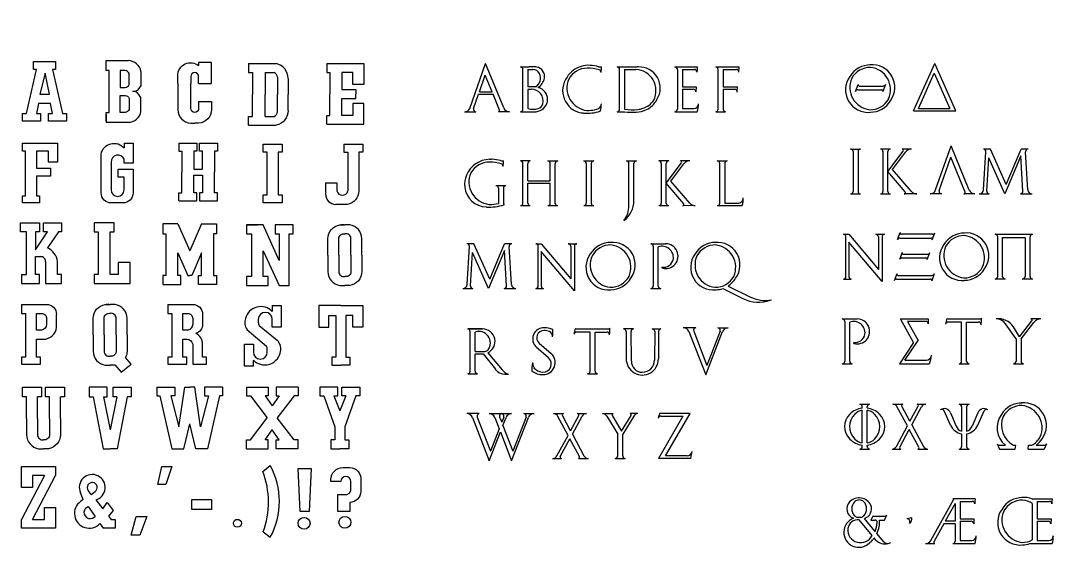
# Model space of a CAD drawing. Header units: millimetres. Extents: x 184 to 284, y 147 to 201.
# Drawn here: x 232.3 to 284.2, y 174.1 to 200.6 of the extents above; entities that cross this region are included whole.
import ezdxf

# ---------------------------------------------------------------- set-up
doc = ezdxf.new("R2010")
doc.units = ezdxf.units.MM
doc.layers.add('LETTERE', color=7, linetype='Continuous')

msp = doc.modelspace()

# ---------------------------------------------------------------- linework, layer by layer
at = {"layer": 'LETTERE'}
for p, q in [((236.615, 198.168), (236.615, 198.568)), ((236.615, 198.568), (237.715, 198.568)), ((254.901, 196.17), (255.694, 198.418)), ((256.601, 196.193), (255.694, 198.418)), ((277.207, 196.041), (278.27, 198.431)), ((279.332, 196.041), (278.27, 198.431)), ((238.365, 198.018), (238.365, 197.318)), ((255.382, 197.002), (255.678, 197.841)), ((256.02, 197.002), (255.678, 197.841)), ((257.444, 198.252), (257.89, 198.252)), ((257.569, 196.127), (257.569, 198.127)), ((257.819, 198.127), (258.063, 198.127)), ((257.819, 198.127), (257.819, 197.252)), ((260.747, 198.189), (260.747, 198.189)), ((261.369, 198.263), (261.412, 198.252)), ((261.412, 198.252), (261.516, 198.252)), ((261.415, 198.251), (261.415, 198.251)), ((262.304, 198.252), (263.304, 198.252)), ((262.429, 196.127), (262.429, 198.127)), ((262.679, 198.127), (263.251, 198.127)), ((262.679, 198.127), (262.679, 196.127)), ((265.209, 198.252), (266.334, 198.252)), ((265.334, 198.127), (265.334, 196.127)), ((265.584, 198.127), (265.584, 197.252)), ((265.584, 198.127), (266.194, 198.127)), ((266.327, 198.127), (266.319, 197.994)), ((266.334, 198.252), (266.327, 198.127)), ((267.26, 198.252), (268.448, 198.252)), ((267.385, 196.127), (267.385, 198.127)), ((267.635, 198.127), (268.3, 198.127)), ((267.635, 198.127), (267.635, 197.252)), ((268.426, 197.992), (268.448, 198.252)), ((277.45, 196.166), (278.238, 197.939)), ((278.238, 197.939), (279.027, 196.166)), ((238.365, 197.318), (238.265, 197.168)), ((274.285, 197.021), (274.422, 197.373)), ((275.795, 197.368), (275.657, 197.015)), ((238.065, 197.018), (237.94, 197.018)), ((238.065, 197.018), (237.965, 197.018)), ((238.165, 197.068), (238.065, 197.018)), ((238.165, 196.968), (238.065, 197.018)), ((238.265, 197.168), (238.165, 197.068)), ((238.265, 196.868), (238.165, 196.968)), ((238.365, 196.718), (238.265, 196.868)), ((255.088, 196.168), (255.337, 196.877)), ((255.337, 196.877), (256.071, 196.877)), ((255.382, 197.002), (256.02, 197.002)), ((256.394, 196.085), (256.071, 196.877)), ((258.2, 197.252), (257.819, 197.252)), ((257.997, 197.125), (257.819, 197.125)), ((257.819, 197.125), (257.819, 196.159)), ((265.584, 197.252), (266.278, 197.252)), ((265.584, 197.127), (266.139, 197.127)), ((265.584, 197.127), (265.584, 196.158)), ((266.278, 197.252), (266.264, 196.999)), ((267.635, 197.252), (268.364, 197.252)), ((267.635, 197.127), (268.218, 197.127)), ((267.635, 197.127), (267.635, 196.127)), ((268.343, 196.991), (268.364, 197.252)), ((274.401, 197.101), (275.599, 197.101)), ((274.48, 197.288), (275.678, 197.288)), ((238.365, 196.018), (238.365, 196.718)), ((236.615, 195.868), (236.615, 195.468)), ((254.635, 196.002), (255.206, 196.002)), ((256.885, 196.002), (256.336, 196.002)), ((257.444, 196.002), (257.89, 196.002)), ((260.502, 195.949), (260.541, 195.943)), ((261.172, 196.095), (261.286, 196.123)), ((262.304, 196.002), (262.679, 196.002)), ((265.209, 196.002), (266.334, 196.002)), ((265.584, 196.158), (266.167, 196.158)), ((267.26, 196.002), (267.76, 196.002)), ((277.207, 196.041), (279.332, 196.041)), ((277.45, 196.166), (279.027, 196.166)), ((236.615, 195.468), (237.715, 195.468)), ((278.316, 192.068), (279.099, 194.288)), ((280.006, 192.065), (279.099, 194.288)), ((274.041, 194.123), (274.541, 194.123)), ((274.166, 193.998), (274.166, 191.998)), ((274.416, 193.998), (274.416, 191.998)), ((276.041, 194.123), (275.541, 194.123)), ((275.666, 193.998), (275.666, 191.998)), ((275.916, 192.998), (276.685, 194.023)), ((275.916, 191.998), (275.916, 193.998)), ((276.149, 193.101), (276.804, 193.974)), ((277.103, 194.123), (276.635, 194.123)), ((278.494, 192.04), (279.084, 193.713)), ((279.8, 191.96), (279.084, 193.713)), ((281.071, 194.123), (280.716, 194.123)), ((280.728, 192.076), (280.841, 193.991)), ((280.889, 192.006), (280.996, 193.677)), ((281.798, 191.874), (280.996, 193.677)), ((281.866, 192.336), (281.071, 194.123)), ((282.604, 193.779), (281.798, 191.874)), ((281.866, 192.336), (282.614, 194.123)), ((282.708, 192.006), (282.604, 193.779)), ((282.966, 194.123), (282.614, 194.123)), ((282.954, 192.075), (282.841, 193.991)), ((255.881, 193.61), (255.988, 193.611)), ((256.443, 193.544), (256.485, 193.532)), ((256.485, 193.532), (256.589, 193.532)), ((257.94, 193.532), (257.44, 193.532)), ((257.565, 191.407), (257.565, 193.407)), ((257.815, 192.532), (257.815, 193.407)), ((258.815, 193.532), (259.315, 193.532)), ((258.94, 192.532), (258.94, 193.407)), ((259.19, 193.532), (259.19, 193.532)), ((259.19, 191.407), (259.19, 193.407)), ((260.627, 193.532), (261.127, 193.532)), ((260.752, 193.407), (260.752, 191.407)), ((261.002, 193.407), (261.002, 191.407)), ((262.774, 193.532), (263.274, 193.532)), ((262.899, 191.282), (262.899, 193.407)), ((263.149, 191.532), (263.149, 193.407)), ((264.899, 193.532), (264.399, 193.532)), ((264.524, 193.407), (264.524, 191.407)), ((264.774, 192.407), (265.543, 193.432)), ((264.774, 191.407), (264.774, 193.407)), ((265.007, 192.51), (265.662, 193.383)), ((265.961, 193.532), (265.493, 193.532)), ((267.338, 193.532), (267.838, 193.532)), ((267.463, 191.407), (267.463, 193.407)), ((267.713, 193.407), (267.713, 191.407)), ((276.792, 191.971), (275.911, 192.994)), ((277.095, 192.002), (276.149, 193.101)), ((256.714, 192.282), (256.214, 192.282)), ((256.339, 192.157), (256.339, 191.394)), ((256.589, 192.157), (256.589, 191.407)), ((257.815, 192.532), (258.94, 192.532)), ((257.815, 192.407), (258.94, 192.407)), ((257.815, 191.407), (257.815, 192.407)), ((258.94, 191.407), (258.94, 192.407)), ((265.65, 191.38), (264.769, 192.403)), ((265.953, 191.411), (265.007, 192.51)), ((274.041, 191.873), (274.541, 191.873)), ((275.541, 191.873), (276.041, 191.873)), ((277.376, 191.873), (276.744, 191.868)), ((278.612, 191.873), (278.041, 191.873)), ((278.248, 191.873), (278.248, 191.873)), ((280.291, 191.873), (279.742, 191.873)), ((280.085, 191.873), (280.085, 191.873)), ((280.513, 191.873), (281.014, 191.873)), ((282.583, 191.873), (283.17, 191.873)), ((257.44, 191.282), (257.94, 191.282)), ((258.815, 191.282), (259.315, 191.282)), ((260.627, 191.282), (261.127, 191.282)), ((264.399, 191.282), (264.899, 191.282)), ((266.235, 191.282), (265.603, 191.277)), ((267.338, 191.282), (268.595, 191.286)), ((267.713, 191.407), (268.378, 191.407)), ((273.686, 189.84), (273.953, 189.84)), ((273.806, 187.715), (273.811, 189.715)), ((273.953, 189.84), (275.438, 188.076)), ((275.313, 189.84), (275.751, 189.84)), ((275.438, 189.715), (275.438, 188.076)), ((275.626, 189.715), (275.626, 187.465)), ((276.407, 189.572), (276.542, 189.925)), ((276.524, 189.652), (278.079, 189.652)), ((278.156, 189.84), (276.601, 189.84)), ((278.137, 189.567), (278.273, 189.92)), ((281.313, 189.84), (283.188, 189.84)), ((281.438, 187.715), (281.438, 189.715)), ((281.688, 187.715), (281.688, 189.684)), ((281.688, 189.684), (282.813, 189.684)), ((282.813, 189.684), (282.813, 187.715)), ((283.063, 187.715), (283.063, 189.715)), ((255.107, 189.368), (254.752, 189.368)), ((254.764, 187.32), (254.877, 189.235)), ((255.903, 187.58), (255.107, 189.368)), ((256.64, 189.023), (255.835, 187.119)), ((255.903, 187.58), (256.65, 189.368)), ((256.745, 187.25), (256.64, 189.023)), ((257.002, 189.368), (256.65, 189.368)), ((256.69, 189.368), (256.69, 189.368)), ((256.99, 187.319), (256.878, 189.235)), ((258.217, 189.368), (258.484, 189.368)), ((258.337, 187.242), (258.342, 189.242)), ((258.484, 189.368), (259.97, 187.604)), ((259.845, 189.368), (260.282, 189.368)), ((259.97, 189.243), (259.97, 187.604)), ((260.157, 189.243), (260.157, 186.993)), ((263.994, 189.368), (264.744, 189.368)), ((264.119, 189.243), (264.119, 187.243)), ((264.369, 187.243), (264.369, 189.211)), ((273.953, 189.452), (273.953, 187.715)), ((275.626, 187.465), (273.953, 189.452)), ((254.925, 187.251), (255.032, 188.922)), ((255.835, 187.119), (255.032, 188.922)), ((260.157, 186.993), (258.484, 188.98)), ((258.484, 188.98), (258.484, 187.243)), ((276.64, 188.925), (276.504, 188.572)), ((276.621, 188.652), (277.828, 188.652)), ((276.698, 188.84), (277.905, 188.84)), ((277.886, 188.567), (278.022, 188.92)), ((264.552, 188.189), (264.577, 188.14)), ((273.681, 187.59), (274.078, 187.59)), ((276.365, 187.862), (276.229, 187.51)), ((276.346, 187.59), (278.066, 187.59)), ((276.423, 187.777), (278.133, 187.777)), ((278.251, 187.861), (278.125, 187.507)), ((281.813, 187.59), (281.313, 187.59)), ((283.188, 187.59), (282.688, 187.59)), ((254.55, 187.118), (255.05, 187.118)), ((256.62, 187.118), (257.206, 187.118)), ((258.212, 187.118), (258.609, 187.118)), ((263.994, 187.118), (264.494, 187.118)), ((267.622, 187.118), (268.632, 186.612)), ((267.881, 187.242), (268.975, 186.699)), ((273.626, 185.586), (274.376, 185.586)), ((273.751, 185.461), (273.751, 183.461)), ((274.001, 183.461), (274.001, 185.429)), ((276.548, 185.586), (277.938, 185.586)), ((277.213, 184.404), (276.548, 185.586)), ((276.904, 185.461), (277.435, 184.512)), ((277.82, 185.461), (276.904, 185.461)), ((277.938, 185.586), (277.945, 185.34)), ((279.626, 185.43), (278.944, 185.43)), ((278.967, 185.586), (280.534, 185.586)), ((279.626, 183.461), (279.626, 185.43)), ((279.876, 185.43), (280.48, 185.43)), ((279.876, 183.461), (279.876, 185.43)), ((282.541, 184.694), (283.156, 185.485)), ((282.61, 184.586), (283.25, 185.41)), ((283.61, 185.586), (283.107, 185.586)), ((254.79, 185.084), (255.54, 185.084)), ((255.54, 185.084), (254.79, 185.084)), ((254.915, 182.959), (254.915, 184.959)), ((255.165, 183.959), (255.165, 184.927)), ((260.945, 184.928), (260.264, 184.928)), ((260.287, 185.084), (261.854, 185.084)), ((260.945, 182.959), (260.945, 184.928)), ((261.195, 182.959), (261.195, 184.928)), ((261.195, 184.928), (261.799, 184.928)), ((263.133, 185.084), (262.633, 185.084)), ((262.758, 184.959), (262.758, 183.581)), ((263.021, 183.475), (263.008, 184.958)), ((264.07, 185.084), (264.508, 185.084)), ((264.195, 184.959), (264.182, 183.516)), ((264.383, 184.959), (264.383, 183.581)), ((266.256, 185.146), (265.631, 185.147)), ((265.912, 184.954), (266.756, 182.772)), ((266.088, 185.147), (266.088, 185.147)), ((266.153, 184.977), (266.819, 183.256)), ((266.756, 182.772), (267.599, 184.952)), ((267.484, 184.977), (266.819, 183.256)), ((267.381, 185.147), (267.881, 185.147)), ((267.55, 185.147), (267.55, 185.147)), ((267.675, 185.147), (267.675, 185.147)), ((282.36, 184.586), (281.836, 185.338)), ((282.541, 184.694), (282.232, 185.184)), ((258.386, 184.375), (258.994, 183.846)), ((274.184, 184.407), (274.209, 184.359)), ((277.213, 184.404), (276.501, 183.336)), ((276.776, 183.524), (277.435, 184.512)), ((282.36, 184.586), (282.36, 183.461)), ((282.61, 184.586), (282.61, 183.461)), ((255.165, 183.959), (255.655, 183.959)), ((255.165, 182.959), (255.165, 183.834)), ((255.165, 183.834), (255.576, 183.834)), ((255.576, 183.834), (256.181, 183.065)), ((255.803, 183.892), (256.524, 183.026)), ((258.859, 183.632), (258.242, 184.168)), ((273.626, 183.336), (274.126, 183.336)), ((276.501, 183.336), (276.501, 183.336)), ((276.501, 183.336), (276.501, 183.336)), ((276.501, 183.336), (278.001, 183.336)), ((276.776, 183.524), (277.859, 183.524)), ((279.501, 183.336), (280.001, 183.336)), ((282.235, 183.336), (282.735, 183.336)), ((254.79, 182.834), (255.29, 182.834)), ((260.82, 182.834), (261.32, 182.834)), ((274.501, 181.302), (275.001, 181.302)), ((276.165, 181.302), (276.673, 181.302)), ((276.603, 181.235), (276.603, 181.235)), ((277.027, 180.445), (276.616, 181.211)), ((277.027, 180.445), (277.441, 181.21)), ((277.386, 181.302), (277.827, 181.302)), ((279.501, 181.302), (280.001, 181.302)), ((255.376, 180.83), (254.751, 180.83)), ((255.207, 180.83), (255.207, 180.83)), ((255.876, 180.83), (257.001, 180.83)), ((256.67, 180.83), (256.67, 180.83)), ((256.795, 180.83), (256.795, 180.83)), ((257.626, 180.83), (258.126, 180.83)), ((257.795, 180.83), (257.795, 180.83)), ((257.92, 180.83), (257.92, 180.83)), ((259.099, 180.83), (259.608, 180.83)), ((259.835, 179.739), (259.325, 180.689)), ((259.537, 180.763), (259.537, 180.763)), ((259.962, 179.973), (259.55, 180.739)), ((259.962, 179.973), (260.375, 180.738)), ((260.055, 179.799), (260.542, 180.699)), ((260.32, 180.83), (260.761, 180.83)), ((261.568, 180.83), (262.112, 180.83)), ((261.782, 180.71), (262.334, 179.796)), ((262.058, 180.736), (262.532, 179.951)), ((262.532, 179.951), (263.006, 180.736)), ((263.136, 180.71), (262.584, 179.796)), ((262.952, 180.83), (262.959, 180.83)), ((263.35, 180.83), (262.959, 180.83)), ((265.616, 180.705), (264.377, 178.58)), ((265.979, 180.83), (264.434, 180.83)), ((264.496, 180.705), (265.616, 180.705)), ((264.739, 178.705), (265.979, 180.83)), ((274.626, 181.106), (274.626, 181.177)), ((274.626, 179.356), (274.626, 180.998)), ((274.876, 181.115), (274.876, 181.177)), ((274.876, 179.356), (274.876, 180.998)), ((276.901, 180.212), (276.39, 181.161)), ((277.121, 180.271), (277.607, 181.171)), ((279.067, 180.243), (278.74, 180.968)), ((279.066, 180.871), (279.347, 180.197)), ((279.626, 181.177), (279.626, 179.946)), ((279.876, 181.177), (279.876, 179.946)), ((280.436, 180.871), (280.155, 180.197)), ((280.434, 180.243), (280.762, 180.968)), ((255.032, 180.637), (255.876, 178.455)), ((255.273, 180.66), (255.938, 178.94)), ((256.157, 180.637), (256.376, 180.071)), ((256.398, 180.66), (256.501, 180.395)), ((256.604, 180.66), (256.501, 180.395)), ((256.563, 180.233), (256.719, 180.636)), ((256.563, 180.233), (257.063, 178.94)), ((257.001, 178.455), (257.844, 180.636)), ((257.729, 180.66), (257.063, 178.94)), ((276.346, 179.184), (276.901, 180.212)), ((277.121, 180.271), (277.704, 179.184)), ((255.876, 178.455), (256.438, 179.91)), ((256.376, 180.071), (255.938, 178.94)), ((256.438, 179.91), (257.001, 178.455)), ((259.28, 178.711), (259.835, 179.739)), ((260.055, 179.799), (260.638, 178.712)), ((262.334, 178.705), (262.334, 179.796)), ((262.584, 178.705), (262.584, 179.796)), ((276.512, 179.145), (276.995, 180.038)), ((277.476, 179.144), (276.995, 180.038)), ((279.626, 179.813), (279.626, 179.177)), ((279.876, 179.813), (279.876, 179.177)), ((259.446, 178.672), (259.929, 179.566)), ((260.41, 178.672), (259.929, 179.566)), ((274.626, 179.177), (274.626, 179.249)), ((274.876, 179.177), (274.876, 179.249)), ((276.512, 179.144), (276.512, 179.144)), ((276.512, 179.144), (276.512, 179.144)), ((281.41, 179.315), (281.41, 179.315)), ((281.41, 179.315), (281.524, 179.052)), ((281.524, 179.24), (281.823, 179.24)), ((282.227, 179.24), (282.352, 179.24)), ((282.314, 179.052), (282.352, 179.24)), ((282.967, 179.052), (282.993, 179.24)), ((282.993, 179.24), (283.149, 179.24)), ((283.378, 179.24), (283.774, 179.24)), ((283.889, 179.315), (283.774, 179.052)), ((283.889, 179.315), (283.889, 179.315)), ((259.446, 178.672), (259.446, 178.672)), ((259.446, 178.672), (259.446, 178.672)), ((265.825, 178.705), (264.739, 178.705)), ((274.501, 179.052), (275.001, 179.052)), ((276.126, 179.052), (276.567, 179.052)), ((277.42, 179.052), (277.924, 179.052)), ((277.525, 179.052), (277.525, 179.052)), ((279.501, 179.052), (280.001, 179.052)), ((281.524, 179.052), (282.314, 179.052)), ((282.967, 179.052), (283.774, 179.052)), ((283.774, 179.052), (283.775, 179.054)), ((259.06, 178.58), (259.501, 178.58)), ((260.354, 178.58), (260.858, 178.58)), ((260.459, 178.58), (260.459, 178.58)), ((262.209, 178.58), (262.709, 178.58)), ((266.013, 178.58), (264.377, 178.58)), ((278.077, 174.457), (279.236, 176.531)), ((280.3, 176.547), (279.175, 176.547)), ((279.24, 176.538), (279.24, 176.538)), ((280.3, 176.547), (280.293, 176.422)), ((283.174, 176.547), (284.175, 176.547)), ((284.175, 176.547), (284.168, 176.422)), ((279.3, 176.31), (278.804, 175.422)), ((279.3, 176.31), (279.3, 175.422)), ((279.55, 176.422), (280.161, 176.422)), ((279.55, 176.422), (279.55, 175.547)), ((280.293, 176.422), (280.286, 176.289)), ((283.175, 176.314), (283.175, 174.484)), ((283.425, 176.422), (284.036, 176.422)), ((283.425, 176.422), (283.425, 175.547)), ((284.168, 176.422), (284.161, 176.289)), ((275.12, 174.713), (274.467, 175.496)), ((275.277, 174.914), (274.734, 175.565)), ((275.153, 175.672), (275.064, 175.484)), ((275.153, 175.672), (275.753, 175.672)), ((275.753, 175.484), (275.868, 175.747)), ((277.124, 175.591), (276.878, 175.547)), ((279.55, 175.547), (280.245, 175.547)), ((280.245, 175.547), (280.231, 175.294)), ((283.425, 175.547), (284.12, 175.547)), ((284.12, 175.547), (284.106, 175.294)), ((275.064, 175.484), (275.253, 175.484)), ((275.501, 175.484), (275.753, 175.484)), ((278.734, 175.297), (278.227, 174.39)), ((279.3, 175.297), (278.734, 175.297)), ((279.3, 175.422), (278.804, 175.422)), ((279.3, 175.297), (279.3, 174.422)), ((279.55, 175.422), (279.55, 174.453)), ((279.55, 175.422), (280.106, 175.422)), ((283.425, 175.422), (283.981, 175.422)), ((283.425, 175.422), (283.425, 174.453)), ((275.315, 174.479), (275.229, 174.582)), ((275.71, 174.393), (275.364, 174.809)), ((277.804, 174.297), (278.282, 174.297)), ((279.175, 174.297), (280.3, 174.297)), ((279.55, 174.453), (280.133, 174.453)), ((283.055, 174.297), (284.175, 174.297)), ((283.425, 174.453), (284.008, 174.453))]:
    msp.add_line(p, q, dxfattribs=at)
for points in [[(232.615, 195.918), (233.115, 198.118), (232.965, 198.118), (232.965, 198.518), (234.065, 198.518), (234.065, 198.118), (233.915, 198.118), (234.415, 195.918), (234.615, 195.918), (234.615, 195.518), (233.715, 195.518), (233.715, 195.918), (233.915, 195.918), (233.815, 196.418), (233.215, 196.418), (233.115, 195.918), (233.315, 195.918), (233.315, 195.518), (232.415, 195.518), (232.415, 195.918)], [(233.281, 196.885), (233.774, 196.885), (233.548, 197.946)], [(232.415, 194.418), (234.165, 194.418), (234.165, 193.468), (233.715, 193.468), (233.715, 194.018), (233.115, 194.018), (233.115, 193.168), (233.815, 193.168), (233.815, 192.768), (233.115, 192.768), (233.115, 191.768), (233.265, 191.768), (233.265, 191.418), (232.415, 191.418), (232.415, 191.768), (232.565, 191.768), (232.565, 194.018), (232.415, 194.018)]]:
    msp.add_lwpolyline(points, close=True, dxfattribs=at)
for points in [[(236.615, 195.518), (236.615, 195.968), (236.765, 195.968), (236.765, 198.068), (236.615, 198.068), (236.615, 198.518)], [(241.915, 197.418), (241.915, 198.468), (241.265, 198.468), (241.265, 198.318)], [(243.765, 198.418), (245.165, 198.418)], [(243.765, 198.418), (243.765, 197.968), (243.965, 197.968), (243.965, 196.868)], [(247.715, 198.418), (249.565, 198.418), (249.565, 197.368), (249.015, 197.368), (249.015, 197.968), (248.465, 197.968)], [(247.715, 198.418), (247.715, 197.968), (247.865, 197.968), (247.865, 196.893)], [(244.615, 197.968), (244.615, 196.868)], [(244.615, 197.968), (245.065, 197.968)], [(248.465, 197.968), (248.465, 197.118)], [(240.865, 197.768), (240.865, 197.418)], [(240.865, 196.168), (240.865, 197.418)], [(241.265, 197.418), (241.265, 197.768)], [(241.265, 197.418), (241.915, 197.418)], [(245.223, 197.729), (245.223, 196.868)], [(245.765, 197.668), (245.765, 196.868)], [(243.765, 195.318), (243.765, 195.768), (243.965, 195.768), (243.965, 196.868)], [(244.615, 195.768), (244.615, 196.868)], [(245.223, 196.008), (245.223, 196.868)], [(245.765, 196.068), (245.765, 196.868)], [(247.715, 195.368), (247.715, 195.818), (247.865, 195.818), (247.865, 196.893)], [(248.465, 197.118), (249.165, 197.118), (249.165, 196.893)], [(248.465, 196.668), (249.165, 196.668), (249.165, 196.893)], [(241.265, 196.518), (241.265, 196.168)], [(247.715, 195.368), (249.565, 195.368), (249.565, 196.418), (249.015, 196.418), (249.015, 195.818), (248.465, 195.818)], [(248.465, 195.818), (248.465, 196.668)], [(244.615, 195.768), (245.065, 195.768)], [(243.765, 195.318), (245.165, 195.318)], [(240.265, 194.418), (241.165, 194.418), (241.165, 194.018), (241.015, 194.018), (241.015, 193.118), (241.465, 193.118), (241.465, 194.018), (241.315, 194.018), (241.315, 194.418), (242.215, 194.418), (242.215, 194.018), (242.065, 194.018), (242.065, 192.968)], [(240.265, 194.418), (240.265, 194.018), (240.415, 194.018), (240.415, 192.968)], [(244.515, 194.368), (245.465, 194.368), (245.465, 193.968), (245.265, 193.968), (245.265, 191.818), (245.465, 191.818), (245.465, 191.418), (244.515, 191.418), (244.515, 191.818), (244.715, 191.818), (244.715, 193.968), (244.515, 193.968), (244.515, 194.368)], [(248.565, 194.368), (249.515, 194.368), (249.515, 193.968), (249.315, 193.968), (249.315, 192.018)], [(248.565, 194.368), (248.565, 193.968), (248.765, 193.968)], [(248.765, 193.968), (248.765, 192.018)], [(240.265, 191.518), (240.265, 191.918), (240.415, 191.918), (240.415, 192.968)], [(240.265, 191.518), (241.165, 191.518), (241.165, 191.918), (241.015, 191.918), (241.015, 192.818), (241.465, 192.818), (241.465, 191.918), (241.315, 191.918), (241.315, 191.518), (242.215, 191.518), (242.215, 191.918), (242.065, 191.918), (242.065, 192.968)], [(236.015, 190.418), (236.015, 189.968), (236.215, 189.968), (236.215, 187.818), (236.215, 187.818), (236.015, 187.818), (236.015, 187.368), (237.815, 187.368), (237.815, 188.418), (237.215, 188.418), (237.215, 187.818), (236.815, 187.818), (236.815, 189.968), (237.015, 189.968), (237.015, 190.418), (236.015, 190.418)], [(240.215, 190.368), (239.465, 190.368), (239.465, 189.868), (239.615, 189.868), (239.615, 187.768), (239.465, 187.768), (239.465, 187.318), (240.365, 187.318), (240.365, 187.768), (240.215, 187.768), (240.215, 188.918), (240.715, 187.768), (240.815, 187.768)], [(240.215, 190.368), (240.815, 189.018)], [(241.415, 190.368), (240.815, 189.018)], [(241.415, 190.368), (242.165, 190.368), (242.165, 189.868), (242.015, 189.868), (242.015, 187.768), (242.165, 187.768), (242.165, 187.318), (241.265, 187.318), (241.265, 187.768), (241.415, 187.768), (241.415, 188.918), (240.915, 187.768), (240.815, 187.768)], [(243.665, 190.318), (243.665, 189.868), (243.915, 189.868), (243.915, 187.718), (243.665, 187.718), (243.665, 187.268), (244.765, 187.268), (244.765, 187.718), (244.515, 187.718), (244.515, 189.018), (245.315, 187.268), (245.815, 187.268), (245.815, 189.868), (246.015, 189.868), (246.015, 190.318), (245.115, 190.318), (245.115, 189.868), (245.315, 189.868), (245.315, 188.518), (244.515, 190.318), (243.665, 190.318), (244.215, 190.318)], [(248.365, 190.318), (248.615, 190.318)], [(248.565, 190.318), (248.415, 190.318)], [(248.865, 190.318), (248.615, 190.318)], [(247.765, 188.793), (247.765, 189.618)], [(249.465, 188.793), (249.465, 189.618)], [(232.365, 187.818), (232.365, 187.368), (233.265, 187.368), (233.265, 187.818), (233.065, 187.818), (233.065, 188.718), (233.315, 188.718)], [(247.765, 188.793), (247.765, 187.968)], [(249.465, 188.793), (249.465, 187.968)], [(233.565, 188.468), (233.565, 187.368), (234.365, 187.368), (234.365, 187.818), (234.165, 187.818), (234.165, 188.468)], [(248.365, 187.268), (248.615, 187.268)], [(248.865, 187.268), (248.615, 187.268)], [(232.365, 186.318), (232.365, 185.868), (232.565, 185.868), (232.565, 183.668), (232.365, 183.668), (232.365, 183.318), (233.315, 183.318), (233.315, 183.668), (233.115, 183.668), (233.115, 184.568)], [(236.565, 186.318), (236.815, 186.318)], [(236.765, 186.318), (236.615, 186.318)], [(237.065, 186.318), (236.815, 186.318)], [(244.965, 186.268), (245.415, 186.268), (245.415, 185.168), (244.965, 185.168), (244.965, 185.568)], [(244.965, 186.268), (244.965, 185.968)], [(248.415, 186.268), (247.315, 186.268), (247.315, 185.168), (247.815, 185.168), (247.815, 185.768), (248.165, 185.768), (248.165, 183.668)], [(248.415, 186.268), (249.515, 186.268), (249.515, 185.168), (249.015, 185.168), (249.015, 185.768), (248.665, 185.768), (248.665, 183.668)], [(233.115, 185.018), (233.115, 185.868)], [(234.115, 185.168), (234.115, 185.818)], [(235.965, 184.793), (235.965, 185.618)], [(237.665, 184.793), (237.665, 185.618)], [(240.465, 185.018), (240.465, 185.868)], [(233.365, 185.018), (233.115, 185.018)], [(240.715, 185.018), (240.465, 185.018)], [(243.695, 185.055), (244.681, 184.222)], [(244.301, 185.261), (245.215, 184.518)], [(235.965, 184.793), (235.965, 183.968)], [(237.665, 184.793), (237.665, 183.968)], [(244.015, 183.218), (243.565, 183.218), (243.565, 184.318), (244.015, 184.318), (244.015, 183.918)], [(237.065, 183.268), (237.365, 182.918), (237.865, 183.318), (237.594, 183.658)], [(244.015, 183.218), (244.015, 183.518)], [(248.165, 183.668), (247.965, 183.668), (247.965, 183.268), (248.415, 183.268)], [(248.665, 183.668), (248.865, 183.668), (248.865, 183.268), (248.415, 183.268)], [(236.565, 183.268), (236.815, 183.268)], [(237.065, 183.268), (236.815, 183.268)], [(232.615, 181.668), (232.415, 181.668), (232.415, 182.168), (233.365, 182.168), (233.365, 181.668), (233.165, 181.668)], [(233.765, 181.668), (233.565, 181.668), (233.565, 182.168), (234.515, 182.168), (234.515, 181.668), (234.315, 181.668)], [(236.476, 181.668), (236.665, 181.668), (236.665, 182.168), (235.765, 182.168), (235.765, 181.668), (235.965, 181.668), (236.465, 179.068), (236.815, 179.068)], [(237.155, 181.668), (236.965, 181.668), (236.965, 182.168), (237.865, 182.168), (237.865, 181.668), (237.665, 181.668), (237.165, 179.068), (236.815, 179.068)], [(239.165, 182.168), (240.065, 182.168), (240.065, 181.718), (239.865, 181.718), (240.265, 180.168), (240.565, 182.168), (240.815, 182.168)], [(239.165, 182.168), (239.165, 181.718), (239.315, 181.718), (239.915, 179.068), (240.515, 179.068), (240.815, 180.318)], [(242.465, 182.168), (241.565, 182.168), (241.565, 181.718), (241.765, 181.718), (241.365, 180.168), (241.065, 182.168), (240.815, 182.168)], [(242.465, 182.168), (242.465, 181.718), (242.315, 181.718), (241.715, 179.068), (241.115, 179.068), (240.815, 180.318)], [(243.665, 182.168), (243.665, 181.718), (243.865, 181.718), (244.715, 180.618)], [(243.665, 182.168), (244.765, 182.168), (244.765, 181.718), (244.615, 181.718)], [(246.265, 182.168), (245.165, 182.168), (245.165, 181.718), (245.315, 181.718)], [(246.265, 182.168), (246.265, 181.718), (246.065, 181.718), (245.215, 180.618)], [(248.065, 181.718), (248.265, 181.718), (248.265, 182.168), (247.365, 182.168), (247.365, 181.718), (247.565, 181.718), (248.115, 180.168), (248.115, 179.518), (247.915, 179.518), (247.915, 179.068), (248.365, 179.068)], [(248.665, 181.718), (248.465, 181.718), (248.465, 182.168), (249.365, 182.168), (249.365, 181.718), (249.165, 181.718), (248.615, 180.168), (248.615, 179.518), (248.815, 179.518), (248.815, 179.068), (248.365, 179.068)], [(232.615, 180.593), (232.615, 181.668)], [(234.315, 180.593), (234.315, 181.668)], [(236.476, 181.668), (236.815, 180.018)], [(237.155, 181.668), (236.815, 180.018)], [(244.615, 181.718), (244.965, 181.218)], [(245.315, 181.718), (244.965, 181.218)], [(248.065, 181.718), (248.365, 180.968)], [(248.665, 181.718), (248.365, 180.968)], [(232.615, 180.593), (232.615, 179.768)], [(234.315, 180.593), (234.315, 179.768)], [(243.665, 179.068), (243.665, 179.518), (243.865, 179.518), (244.715, 180.618)], [(246.265, 179.068), (246.265, 179.518), (246.065, 179.518), (245.215, 180.618)], [(244.615, 179.518), (244.965, 180.018)], [(245.315, 179.518), (244.965, 180.018)], [(243.665, 179.068), (244.765, 179.068), (244.765, 179.518), (244.615, 179.518)], [(246.265, 179.068), (245.165, 179.068), (245.165, 179.518), (245.315, 179.518)], [(233.215, 179.068), (233.465, 179.068)], [(233.715, 179.068), (233.465, 179.068)], [(233.515, 177.718), (232.915, 177.718), (232.915, 177.118), (232.365, 177.118), (232.365, 178.168), (234.065, 178.168), (234.065, 177.718)], [(239.415, 178.168), (239.915, 178.168), (239.615, 177.268), (239.215, 177.268), (239.415, 178.168)], [(233.515, 177.718), (232.365, 175.518)], [(232.915, 175.518), (234.065, 177.718)], [(246.265, 178.068), (246.915, 178.068), (246.815, 175.918), (246.365, 175.918), (246.265, 178.068)], [(235.465, 176.518), (235.317, 176.858)], [(235.865, 176.768), (235.715, 176.968)], [(235.865, 176.768), (236.065, 176.918)], [(232.915, 175.518), (233.515, 175.518), (233.515, 176.118), (234.065, 176.118), (234.065, 175.068), (232.365, 175.068), (232.365, 175.518)], [(235.465, 176.518), (235.331, 176.421)], [(235.575, 176.074), (235.708, 176.166)], [(235.708, 176.166), (236.056, 175.663)], [(236.088, 176.49), (236.447, 176.041)], [(236.447, 176.041), (236.665, 176.368), (236.965, 175.968), (236.735, 175.681)], [(240.915, 176.518), (241.915, 176.518), (241.915, 176.018), (240.915, 176.018), (240.915, 176.518)], [(235.922, 175.571), (236.056, 175.663)], [(237.065, 175.518), (237.065, 175.068), (236.465, 175.068)], [(236.735, 175.681), (236.865, 175.518)], [(236.865, 175.518), (237.065, 175.518)], [(238.115, 175.668), (238.665, 175.668), (238.315, 174.718), (237.865, 174.718), (238.115, 175.668)], [(236.302, 175.304), (236.465, 175.068)]]:
    msp.add_lwpolyline(points, dxfattribs=at)
for points in [[(240.215, 197.418), (240.215, 197.818, -0.6314), (241.265, 198.318, 0.354839)], [(245.765, 197.668, 0.350781), (245.165, 198.418, -0.289766)], [(241.265, 197.768, 1), (240.865, 197.768, -0.414214)], [(240.215, 197.418), (240.215, 196.118, 0.39269), (240.865, 195.418), (241.065, 195.418, 1)], [(241.265, 196.518), (241.915, 196.518), (241.915, 196.118, -0.39269), (241.265, 195.418), (241.065, 195.418, -1)], [(241.265, 196.168, -1), (240.865, 196.168, 0.414214)], [(245.765, 196.068, -0.350781), (245.165, 195.318, 0.289766)], [(237.531, 194.183), (237.531, 194.413), (237.965, 194.418), (237.965, 193.418), (237.515, 193.418), (237.515, 193.618, 0.824807), (236.865, 193.468), (236.865, 192.068, 1), (237.515, 192.068), (237.515, 192.718), (237.215, 192.718), (237.215, 193.118), (237.965, 193.118), (237.965, 191.918, -0.414214), (237.465, 191.418), (236.865, 191.418, -0.414214), (236.365, 191.918), (236.365, 193.868, -0.648925), (237.515, 194.168)], [(247.643, 192.429), (247.643, 191.868, 0.411051), (248.165, 191.341, 0.191068)], [(247.643, 192.429), (248.215, 192.429), (248.215, 192.018, 0.990043)], [(249.315, 192.018, -0.368912), (248.736, 191.341, 12.703944)], [(248.736, 191.341), (248.165, 191.341, -0.501575)], [(232.365, 187.818), (232.615, 187.818), (232.615, 189.968), (232.315, 189.968), (232.315, 190.418), (233.265, 190.418), (233.265, 189.968), (233.065, 189.968), (233.065, 189.068), (233.665, 189.968), (233.465, 189.968), (233.465, 190.418), (234.365, 190.418), (234.365, 189.968), (234.215, 189.968), (233.665, 189.168, 1.149223)], [(247.765, 189.618, -0.369924), (248.365, 190.318, -0.076923)], [(249.465, 189.618, 0.369924), (248.865, 190.318, 0.076923)], [(248.315, 188.793), (248.315, 189.618, -0.474277), (248.615, 189.868)], [(248.915, 188.793), (248.915, 189.618, 0.474277), (248.615, 189.868)], [(248.315, 188.793), (248.315, 187.968, 0.474277), (248.615, 187.718)], [(248.915, 188.793), (248.915, 187.968, -0.474277), (248.615, 187.718)], [(247.765, 187.968, 0.369924), (248.365, 187.268, 0.076923)], [(249.465, 187.968, -0.369924), (248.865, 187.268, -0.076923)], [(232.365, 186.318), (233.615, 186.318, -0.414214), (234.115, 185.818)], [(235.965, 185.618, -0.369924), (236.565, 186.318, -0.076923)], [(237.665, 185.618, 0.369924), (237.065, 186.318, 0.076923)], [(239.715, 186.318), (239.715, 185.868), (239.915, 185.868), (239.915, 183.668), (239.715, 183.668), (239.715, 183.318), (240.665, 183.318), (240.665, 183.668), (240.465, 183.668), (240.465, 184.568), (240.665, 184.568, -0.36205), (240.965, 184.318, 2.414214)], [(239.715, 186.318), (240.965, 186.318, -0.414214), (241.465, 185.818)], [(244.965, 185.968, 0.571946), (243.615, 185.618, 0.139928)], [(244.965, 185.568, 1), (244.265, 185.568)], [(233.115, 185.868), (233.365, 185.868, -0.414214), (233.615, 185.618, 1)], [(233.615, 185.618), (233.615, 185.318, -0.36205), (233.365, 185.018, 0.142109)], [(236.515, 184.793), (236.515, 185.618, -0.474277), (236.815, 185.868)], [(237.115, 184.793), (237.115, 185.618, 0.474277), (236.815, 185.868)], [(240.465, 185.868), (240.715, 185.868, -0.414214), (240.965, 185.618, 1)], [(240.965, 185.618), (240.965, 185.318, -0.36205), (240.715, 185.018, 0.142109)], [(241.465, 185.818), (241.465, 185.318, -0.343108), (241.115, 184.868, 8)], [(244.265, 185.568), (244.265, 185.418, 0.112349), (244.301, 185.261, 0.428571)], [(233.115, 184.568), (233.465, 184.568, 0.390984), (234.115, 185.168, -0.923077)], [(241.465, 184.318, 0.291201), (241.115, 184.868, -4.5)], [(236.515, 184.793), (236.515, 183.968, 0.474277), (236.815, 183.718)], [(237.115, 184.793), (237.115, 183.968, -0.474277), (236.815, 183.718)], [(235.965, 183.968, 0.369924), (236.565, 183.268, 0.076923)], [(237.665, 183.968, -0.113905), (237.594, 183.658, -0.076923)], [(240.965, 184.318), (240.965, 183.318), (241.665, 183.318), (241.665, 183.668), (241.465, 183.668), (241.465, 184.318, 0.254994)], [(244.015, 183.918, 1), (244.715, 183.918)], [(244.015, 183.518, 0.571946), (245.365, 183.868, 0.139928)], [(244.715, 183.918), (244.715, 184.068, 0.110134), (244.681, 184.222, 0.428571)], [(233.165, 180.593), (233.165, 181.668, -0.474277)], [(233.765, 180.593), (233.765, 181.668, 0.474277)], [(233.165, 180.593), (233.165, 179.768, 0.474277), (233.465, 179.518)], [(233.765, 180.593), (233.765, 179.768, -0.474277), (233.465, 179.518)], [(232.615, 179.768, 0.369924), (233.215, 179.068, 0.076923)], [(234.315, 179.768, -0.369924), (233.715, 179.068, -0.076923)], [(244.492, 177.926), (244.865, 178.218, -16.062258)], [(248.415, 177.418), (247.915, 177.418), (247.915, 177.518, -0.414214), (248.515, 178.118)], [(248.515, 178.118), (248.865, 178.118, -0.439902), (249.415, 177.518, 1.090909)], [(248.915, 177.018), (248.915, 177.418, 1), (248.415, 177.418)], [(249.415, 177.518), (249.415, 176.918, -0.414214), (248.865, 176.368)], [(248.865, 176.368), (248.865, 175.918), (248.265, 175.918), (248.265, 176.768), (248.665, 176.768, 0.414214), (248.915, 177.018)], [(244.513, 174.894), (244.865, 174.618, 16.062258)]]:
    msp.add_lwpolyline(points, format="xyb", dxfattribs=at)
for points in [[(237.765, 197.368), (237.765, 197.918, 0.333333), (237.565, 198.068), (237.315, 198.068), (237.315, 197.218), (237.565, 197.218, 0.333333)], [(237.765, 196.668), (237.765, 196.118, -0.333333), (237.565, 195.968), (237.315, 195.968), (237.315, 196.818), (237.565, 196.818, -0.333333)]]:
    msp.add_lwpolyline(points, format="xyb", close=True, dxfattribs=at)
for centre, radius in [((243.215, 175.318), 0.2), ((246.565, 175.318), 0.3), ((248.615, 175.368), 0.3)]:
    msp.add_circle(centre, radius, dxfattribs=at)
for centre, radius, start, end in [((260.804, 198.252), 2.324, 264.2143, 264.2143), ((237.715, 197.909), 0.659, 9.5273, 90), ((275.027, 197.163), 1.187, 89.0222, 149.1332), ((275.136, 197.226), 1.132, 323.5978, 96.4022), ((244.965, 197.731), 0.258, 359.5163, 67.1663), ((257.444, 198.127), 0.125, 0, 90), ((258.057, 197.295), 0.971, 73.8543, 99.9069), ((258.056, 197.745), 0.382, 26.268, 88.9972), ((257.944, 197.689), 0.507, 300.3998, 26.2681), ((258.178, 197.773), 0.479, 348.9789, 79.7958), ((260.867, 197.019), 1.313, 78.8853, 78.8853), ((260.804, 197.127), 1.188, 104.7269, 149.1332), ((260.804, 197.127), 1.063, 90.6362, 150.9778), ((260.867, 197.019), 1.313, 86.4824, 106.1742), ((260.804, 196.002), 2.188, 74.0662, 90.309), ((260.804, 196.002), 2.331, 75.9638, 86.4824), ((261.37, 197.985), 0.125, 351.0408, 74.0663), ((259.679, 198.252), 1.837, 351.0373, 0), ((262.304, 198.127), 0.125, 0, 90), ((263.196, 197.064), 1.062, 332.9644, 87.0356), ((263.304, 197.127), 1.125, 87.2028, 90), ((263.412, 197.189), 1.062, 327.1217, 92.8783), ((265.209, 198.127), 0.125, 0, 90), ((266.194, 198.002), 0.125, 356.5667, 90.0001), ((267.26, 198.127), 0.125, 0, 90), ((268.301, 198.002), 0.125, 355.3345, 90.7481), ((275.027, 197.163), 1.063, 89.0222, 150.9778), ((274.919, 197.101), 1.132, 336.4107, 83.5893), ((257.944, 197.814), 0.716, 303.7286, 349.314), ((260.696, 197.064), 1.132, 143.5978, 260.1367), ((260.912, 197.189), 1.132, 156.4107, 263.5893), ((274.919, 197.101), 1.132, 143.5978, 276.4022), ((275.136, 197.226), 1.132, 156.4107, 263.5893), ((274.48, 197.351), 0.0625, 158.7495, 270), ((275.678, 197.413), 0.125, 270, 338.7495), ((258.003, 196.543), 0.583, 346.0426, 90.5843), ((258.189, 196.62), 0.618, 284.3251, 75.7478), ((266.139, 197.002), 0.125, 358.6744, 90.0001), ((268.218, 197.002), 0.125, 355.2364, 90), ((274.401, 196.976), 0.125, 90, 158.7495), ((275.599, 197.038), 0.0625, 338.7495, 90), ((258.246, 196.483), 0.333, 284.5051, 346.41), ((261.216, 196.414), 0.299, 273.3278, 273.3278), ((261.216, 196.414), 0.299, 283.524, 357.4374), ((259.679, 196.477), 1.837, 345.6371, 357.5956), ((263.304, 197.127), 1, 288.0708, 326.9444), ((263.304, 197.127), 1.125, 295.2041, 332.7972), ((266.161, 196.391), 0.233, 271.477, 0.0701), ((265.209, 196.377), 1.186, 341.5651, 0.6998), ((275.027, 197.163), 1.063, 269.0222, 330.9778), ((275.027, 197.163), 1.187, 270.8668, 329.1332), ((237.715, 196.127), 0.659, 270, 350.4727), ((244.965, 196.006), 0.258, 292.8337, 0.4837), ((254.635, 196.294), 0.292, 270, 334.7281), ((255.206, 196.127), 0.125, 160.5739, 270), ((256.336, 196.064), 0.0625, 22.1354, 22.1354), ((256.336, 196.064), 0.0625, 270.0001, 19.7884), ((256.885, 196.309), 0.307, 202.1724, 270), ((257.444, 196.127), 0.125, 270, 0), ((258.069, 197.127), 1, 255.5225, 285.0748), ((258.069, 197.127), 1.139, 260.9512, 283.8902), ((260.696, 197.064), 1.132, 262.1556, 265.647), ((260.804, 198.252), 2.324, 265.2081, 286.3598), ((260.804, 198.252), 2.188, 269.5251, 279.675), ((260.804, 197.127), 1.063, 269.0222, 269.0636), ((262.304, 196.127), 0.125, 270, 0), ((263.054, 198.252), 2.158, 259.992, 277.6028), ((263.054, 198.252), 2.281, 260.5377, 275.1462), ((263.209, 197.313), 1.334, 272.1324, 295.4928), ((263.215, 197.285), 1.178, 276.0855, 289.8242), ((265.209, 196.127), 0.125, 270, 0), ((267.26, 196.127), 0.125, 270, 0), ((267.76, 196.127), 0.125, 180, 270), ((274.041, 193.998), 0.125, 0, 90), ((274.541, 193.998), 0.125, 90, 180), ((275.541, 193.998), 0.125, 0, 90), ((276.041, 193.998), 0.125, 90, 180), ((276.635, 194.061), 0.0625, 323.1301, 90), ((277.103, 193.75), 0.373, 90, 143.1301), ((280.716, 193.998), 0.125, 356.6251, 90), ((282.966, 193.998), 0.125, 90, 183.3723), ((255.877, 192.407), 1.188, 111.6149, 111.6149), ((255.94, 192.299), 1.313, 92.5616, 156.9726), ((255.877, 192.407), 1.063, 89.0636, 150.9778), ((255.877, 191.282), 2.188, 74.0662, 89.5451), ((255.94, 192.299), 1.313, 86.4824, 87.9057), ((255.877, 191.282), 2.331, 75.9638, 86.4824), ((256.444, 193.266), 0.125, 351.0371, 74.0662), ((254.752, 193.532), 1.837, 351.037, 0), ((257.44, 193.407), 0.125, 0, 90), ((257.94, 193.407), 0.125, 90, 180), ((258.815, 193.407), 0.125, 0, 90), ((259.315, 193.407), 0.125, 90, 180), ((260.627, 193.407), 0.125, 0, 90), ((261.127, 193.407), 0.125, 90, 180), ((262.774, 193.407), 0.125, 0, 90), ((263.274, 193.407), 0.125, 90, 180), ((264.399, 193.407), 0.125, 0, 90), ((264.899, 193.407), 0.125, 90, 180), ((265.493, 193.47), 0.0625, 323.1301, 90), ((265.961, 193.159), 0.373, 90, 143.1301), ((267.338, 193.407), 0.125, 0, 90), ((267.838, 193.407), 0.125, 90, 180), ((255.804, 192.351), 1.168, 156.7212, 186.6746), ((255.986, 192.47), 1.132, 156.4107, 263.6283), ((255.769, 192.345), 1.132, 186.5697, 268.0377), ((256.214, 192.157), 0.125, 0, 90), ((256.714, 192.157), 0.125, 90, 180), ((280.291, 192.181), 0.307, 197.1314, 197.1314), ((283.17, 192.089), 0.216, 286.3497, 286.3497), ((248.49, 192.091), 0.284, 194.841, 345.159), ((268.378, 191.678), 0.27, 270, 0.2124), ((267.338, 191.657), 1.311, 343.5479, 0.9328), ((274.041, 191.998), 0.125, 270, 0), ((274.541, 191.998), 0.125, 180, 270), ((275.541, 191.998), 0.125, 270, 0), ((276.041, 191.998), 0.125, 180, 270), ((276.744, 191.931), 0.0625, 270, 40.7343), ((277.376, 192.245), 0.371, 220.7343, 270), ((278.041, 192.165), 0.292, 270, 340.5726), ((278.612, 191.998), 0.125, 160.6017, 270), ((279.742, 191.936), 0.0625, 270, 22.253), ((280.291, 192.181), 0.307, 202.143, 270), ((280.512, 192.089), 0.216, 270.2899, 356.3378), ((281.014, 191.998), 0.125, 176.3462, 270), ((282.583, 191.998), 0.125, 270, 3.3723), ((283.17, 192.089), 0.216, 183.8194, 270), ((255.877, 193.532), 2.324, 266.3722, 288.5595), ((255.877, 193.532), 2.188, 269.5251, 282.1958), ((256.714, 191.407), 0.125, 180, 218.8831), ((257.44, 191.407), 0.125, 270, 0), ((257.94, 191.407), 0.125, 180, 270), ((258.815, 191.407), 0.125, 270, 0), ((259.315, 191.407), 0.125, 180, 270), ((260.627, 191.407), 0.125, 270, 0), ((261.127, 191.407), 0.125, 180, 270), ((261.899, 191.532), 1.25, 306.8699, 0), ((261.649, 191.282), 1.25, 323.1301, 0), ((264.399, 191.407), 0.125, 270, 0), ((264.899, 191.407), 0.125, 180, 270), ((265.603, 191.34), 0.0625, 270, 40.7343), ((266.235, 191.654), 0.371, 220.7343, 270), ((267.338, 191.407), 0.125, 270, 0), ((273.686, 189.715), 0.125, 359.867, 90), ((275.313, 189.715), 0.125, 0, 90), ((275.751, 189.715), 0.125, 90, 180), ((276.524, 189.527), 0.125, 90, 158.9985), ((276.601, 189.902), 0.0625, 158.9985, 270), ((278.079, 189.59), 0.0625, 338.9475, 90), ((278.156, 189.965), 0.125, 270, 338.9475), ((279.751, 188.715), 1.187, 89.0222, 149.1332), ((279.751, 188.715), 1.063, 89.0222, 150.9778), ((279.859, 188.777), 1.132, 323.5978, 96.4022), ((279.643, 188.652), 1.132, 336.4107, 83.5893), ((281.313, 189.715), 0.125, 0, 90), ((283.188, 189.715), 0.125, 90, 180), ((233.276, 188.361), 0.896, 6.8566, 64.2187), ((254.752, 189.243), 0.125, 356.6251, 90), ((257.002, 189.243), 0.125, 90, 183.3723), ((258.217, 189.243), 0.125, 359.867, 90), ((259.845, 189.243), 0.125, 0, 90), ((260.282, 189.243), 0.125, 90, 180), ((261.975, 188.243), 1.187, 89.0222, 149.1332), ((261.975, 188.243), 1.063, 89.0222, 150.9778), ((262.083, 188.305), 1.132, 323.5978, 96.4022), ((261.867, 188.18), 1.132, 336.4107, 83.5893), ((263.994, 189.243), 0.125, 0, 90), ((264.558, 188.665), 0.577, 353.7339, 109.1092), ((264.744, 188.743), 0.625, 254.5644, 90), ((267.242, 188.243), 1.187, 89.0222, 149.1332), ((267.242, 188.243), 1.063, 89.0222, 150.9778), ((267.35, 188.305), 1.132, 323.5978, 96.4022), ((267.134, 188.18), 1.132, 336.4107, 83.5893), ((279.643, 188.652), 1.132, 143.5978, 276.4022), ((279.859, 188.777), 1.132, 156.4107, 263.5893), ((233.331, 188.484), 0.235, 356.1121, 93.8879), ((261.867, 188.18), 1.132, 143.5978, 276.4022), ((262.083, 188.305), 1.132, 156.4107, 263.5893), ((264.628, 188.695), 0.512, 261.4042, 349.5967), ((267.134, 188.18), 1.132, 143.5978, 276.4022), ((267.35, 188.305), 1.132, 156.4107, 263.5893), ((276.621, 188.527), 0.125, 90, 158.9475), ((276.698, 188.902), 0.0625, 158.9475, 270), ((277.828, 188.59), 0.0625, 338.9475, 90), ((277.905, 188.965), 0.125, 270, 338.9475), ((279.751, 188.715), 1.063, 269.0222, 330.9778), ((279.751, 188.715), 1.187, 270.8668, 329.1332), ((261.975, 188.243), 1.063, 269.0222, 330.9778), ((261.975, 188.243), 1.187, 270.8668, 329.1332), ((267.242, 188.243), 1.063, 269.0222, 330.9778), ((267.242, 188.243), 1.187, 302.5622, 329.1332), ((273.681, 187.715), 0.125, 270, 359.867), ((274.078, 187.715), 0.125, 180, 270), ((276.346, 187.465), 0.125, 90, 158.9475), ((276.423, 187.84), 0.0625, 158.9475, 270), ((278.066, 187.527), 0.0625, 340.5288, 90), ((278.133, 187.902), 0.125, 270, 340.5288), ((281.313, 187.715), 0.125, 270, 0), ((281.813, 187.715), 0.125, 180, 270), ((282.688, 187.715), 0.125, 270, 0), ((283.188, 187.715), 0.125, 180, 270), ((254.549, 187.334), 0.216, 270.2899, 356.3378), ((255.05, 187.243), 0.125, 176.3462, 270), ((256.62, 187.243), 0.125, 270, 3.3723), ((257.206, 187.334), 0.216, 183.8194, 270), ((258.212, 187.243), 0.125, 270, 359.867), ((258.609, 187.243), 0.125, 180, 270), ((263.994, 187.243), 0.125, 270, 0), ((264.494, 187.243), 0.125, 180, 270), ((267.242, 188.243), 1.187, 270.8668, 288.6717), ((269.403, 188.154), 1.724, 243.4313, 290.4608), ((269.742, 188.243), 1.724, 243.6193, 281.0064), ((244.232, 185.418), 0.648, 162.0309, 214.1145), ((273.626, 185.461), 0.125, 0, 90), ((274.19, 184.884), 0.577, 353.7339, 109.1092), ((274.376, 184.961), 0.625, 254.5644, 90), ((277.82, 185.336), 0.125, 1.5911, 90), ((280.876, 185.024), 2.077, 163.4098, 171.6931), ((278.944, 185.305), 0.125, 89.9999, 171.2676), ((278.967, 185.711), 0.125, 229.1459, 270), ((280.48, 185.305), 0.125, 351.3731, 90.0001), ((280.534, 185.711), 0.125, 269.9999, 316.7977), ((278.626, 185.586), 2, 351.3731, 1.1296), ((281.485, 184.711), 0.884, 32.3196, 98.1301), ((281.36, 185.006), 0.58, 34.8869, 90), ((283.107, 185.524), 0.0625, 322.1234, 90), ((283.61, 185.131), 0.455, 90, 142.1414), ((254.79, 184.959), 0.125, 0, 90), ((255.354, 184.382), 0.577, 323.1252, 109.1092), ((255.54, 184.459), 0.625, 294.9189, 90), ((258.619, 184.584), 0.561, 88.4088, 227.8571), ((258.621, 184.647), 0.359, 88.4088, 229.1569), ((258.608, 184.182), 0.824, 69.0919, 88.4088), ((258.599, 183.858), 1.287, 68.3235, 88.4088), ((258.816, 184.726), 0.242, 350.3457, 69.0919), ((257.445, 184.959), 1.632, 350.3457, 3.3496), ((262.195, 184.522), 2.077, 163.4098, 171.6931), ((260.264, 184.803), 0.125, 89.9999, 171.2676), ((260.287, 185.209), 0.125, 229.1459, 270), ((261.799, 184.803), 0.125, 351.3731, 90.0001), ((261.854, 185.209), 0.125, 269.9999, 316.7977), ((259.945, 185.084), 2, 351.3731, 1.1296), ((262.633, 184.959), 0.125, 0, 90), ((263.133, 184.959), 0.125, 90, 180.5247), ((264.07, 184.959), 0.125, 0, 90), ((264.508, 184.959), 0.125, 90, 180), ((265.631, 184.845), 0.301, 18.0097, 18.0097), ((265.631, 184.845), 0.301, 21.0433, 90), ((266.27, 185.022), 0.125, 96.3044, 201.1446), ((267.367, 185.022), 0.125, 338.8554, 90), ((267.881, 184.845), 0.301, 90, 159.2848), ((244.749, 184.068), 0.648, 342.0309, 43.9584), ((274.26, 184.913), 0.512, 261.4042, 349.5967), ((255.655, 184.167), 0.208, 270, 322.1979), ((258.586, 183.397), 0.607, 268.4089, 50.2018), ((259.032, 183.106), 1.02, 163.4541, 188.328), ((258.586, 183.397), 0.532, 180, 209.9095), ((258.584, 183.326), 0.411, 268.4089, 48.0032), ((263.57, 183.584), 0.813, 179.7832, 359.7832), ((263.57, 183.459), 0.549, 178.3967, 270), ((263.57, 183.522), 0.612, 270, 359.4679), ((273.626, 183.461), 0.125, 270, 0), ((274.126, 183.461), 0.125, 180, 270), ((277.859, 183.774), 0.25, 270, 348.0039), ((276.67, 183.899), 1.445, 337.0924, 355.0378), ((279.501, 183.461), 0.125, 270, 0), ((280.001, 183.461), 0.125, 180, 270), ((282.235, 183.461), 0.125, 270, 0), ((282.735, 183.461), 0.125, 180, 270), ((254.79, 182.959), 0.125, 270, 0), ((255.29, 182.959), 0.125, 180, 270), ((256.715, 183.484), 0.679, 218.1023, 280.4866), ((257.04, 183.459), 0.673, 219.5462, 252.5813), ((258.599, 183.858), 1.068, 237.3578, 268.4089), ((258.589, 183.522), 0.607, 220.028, 268.4089), ((260.82, 182.959), 0.125, 270, 0), ((261.32, 182.959), 0.125, 180, 270), ((274.501, 181.177), 0.125, 0, 90), ((275.001, 181.177), 0.125, 90, 180), ((276.165, 181.052), 0.25, 25.6459, 90), ((276.672, 181.24), 0.0625, 90.0001, 207.5788), ((277.386, 181.24), 0.0625, 331.6146, 90), ((277.827, 181.052), 0.25, 90, 151.6145), ((279.501, 181.177), 0.125, 0, 90), ((280.001, 181.177), 0.125, 90, 180), ((282.649, 180.177), 1.187, 89.0222, 149.1332), ((282.649, 180.177), 1.063, 89.0222, 150.9778), ((282.757, 180.24), 1.132, 323.5978, 96.4022), ((282.541, 180.115), 1.132, 336.4107, 83.5893), ((254.751, 180.529), 0.301, 18.0097, 18.0097), ((254.751, 180.529), 0.301, 21.0433, 90), ((255.39, 180.705), 0.125, 96.3044, 201.1446), ((255.876, 180.529), 0.301, 18.0097, 18.0097), ((255.876, 180.529), 0.301, 21.0433, 90), ((256.515, 180.705), 0.125, 96.3044, 201.1446), ((256.487, 180.705), 0.125, 338.8554, 90), ((257.001, 180.529), 0.301, 90, 159.2848), ((257.612, 180.705), 0.125, 338.8554, 90), ((258.126, 180.529), 0.301, 90, 159.2848), ((259.099, 180.58), 0.25, 25.6459, 90), ((259.606, 180.768), 0.0625, 90.0001, 207.5788), ((260.32, 180.768), 0.0625, 331.6146, 90), ((260.761, 180.58), 0.25, 90, 151.6145), ((261.568, 180.58), 0.25, 31.1307, 90), ((262.112, 180.768), 0.0625, 90, 211.1307), ((262.952, 180.768), 0.0625, 328.8693, 90), ((263.35, 180.58), 0.25, 90, 148.8693), ((266.084, 180.268), 1.743, 161.1758, 168.866), ((264.496, 180.58), 0.125, 90, 168.8658), ((274.626, 180.177), 0.884, 135, 225), ((274.876, 180.177), 0.884, 135, 225), ((274.751, 180.052), 1.061, 96.7681, 135), ((274.751, 180.302), 0.707, 100.1821, 135), ((274.751, 180.052), 1.061, 45, 83.2319), ((274.751, 180.302), 0.707, 45, 79.8179), ((274.626, 180.177), 0.884, 315, 45), ((274.876, 180.177), 0.884, 315, 45), ((278.751, 180.74), 0.341, 22.6198, 125.2944), ((278.626, 180.917), 0.125, 24.3363, 125.2944), ((280.751, 180.74), 0.341, 54.7056, 157.3802), ((280.876, 180.917), 0.125, 54.7056, 155.6638), ((282.541, 180.115), 1.132, 143.5978, 230.6259), ((282.757, 180.24), 1.132, 156.4107, 242.0616), ((279.751, 180.552), 0.75, 204.3364, 260.4059), ((279.751, 180.365), 0.438, 202.6199, 253.3985), ((279.751, 180.552), 0.75, 279.5941, 335.6637), ((279.751, 180.365), 0.438, 286.6015, 337.3801), ((282.649, 180.177), 1.063, 298.0725, 330.9778), ((274.751, 180.302), 1.061, 225, 263.2319), ((274.751, 180.052), 0.707, 225, 259.8179), ((274.501, 179.177), 0.125, 270, 0), ((274.751, 180.302), 1.061, 276.7681, 315), ((274.751, 180.052), 0.707, 280.1821, 315), ((275.001, 179.177), 0.125, 180, 270), ((276.126, 179.302), 0.25, 270, 331.6145), ((276.567, 179.115), 0.0625, 151.6146, 270), ((277.42, 179.115), 0.0625, 270, 27.6527), ((277.924, 179.302), 0.25, 208.2118, 270), ((279.501, 179.177), 0.125, 270, 0), ((280.001, 179.177), 0.125, 180, 270), ((281.524, 179.365), 0.125, 203.5782, 270), ((282.649, 180.177), 1.187, 307.8636, 329.1332), ((283.774, 179.365), 0.125, 270, 336.4218), ((259.06, 178.83), 0.25, 270, 331.6145), ((259.501, 178.643), 0.0625, 151.6146, 270), ((260.354, 178.643), 0.0625, 270, 27.6527), ((260.858, 178.83), 0.25, 208.2118, 270), ((262.209, 178.705), 0.125, 270, 0), ((262.709, 178.705), 0.125, 180, 270), ((265.825, 178.955), 0.25, 270, 354.6206), ((263.834, 179.143), 2.25, 345.5225, 354.6206), ((241.58, 176.418), 3.746, 331.2814, 28.7186), ((235.915, 177.118), 0.652, 285.3768, 203.499), ((240.409, 176.379), 4.367, 340.019, 20.7547), ((235.915, 177.118), 0.25, 306.8699, 216.8699), ((274.469, 175.922), 0.672, 27.1331, 134.7983), ((274.6, 176.047), 0.5, 23.9264, 23.9264), ((279.175, 176.422), 0.125, 60.8025, 90), ((282.675, 175.422), 1.187, 89.0222, 149.1332), ((282.783, 175.484), 1.132, 69.829, 96.4022), ((235.765, 175.818), 0.743, 125.7753, 316.27), ((235.815, 175.868), 0.316, 139.4153, 289.7693), ((274.35, 176.047), 0.5, 135.2753, 251.69), ((274.6, 176.047), 0.5, 134.9947, 224.2433), ((274.475, 176.172), 0.323, 44.9918, 135.0082), ((274.35, 176.047), 0.5, 315.7567, 45.0053), ((274.6, 176.047), 0.5, 285.5642, 21.2899), ((280.161, 176.297), 0.125, 356.5667, 90.0001), ((282.567, 175.359), 1.132, 143.5978, 276.4022), ((282.675, 175.422), 1.063, 89.0222, 150.9778), ((282.567, 175.359), 1.132, 57.4957, 83.5893), ((284.036, 176.297), 0.125, 356.5667, 90.0001), ((274.453, 174.865), 0.753, 110.1735, 314.9807), ((274.416, 174.984), 0.514, 84.3056, 172.3102), ((274.475, 175.922), 0.323, 223.8294, 252.0206), ((274.453, 174.865), 0.753, 81.6832, 95.9076), ((274.475, 175.922), 0.323, 285.5703, 316.1706), ((275.753, 175.797), 0.125, 270, 336.4218), ((276.878, 175.402), 0.144, 330, 90), ((276.878, 175.547), 0.25, 300, 10.3048), ((282.783, 175.484), 1.132, 156.4107, 263.5893), ((274.541, 174.984), 0.639, 173.7954, 334.8564), ((275.253, 175.359), 0.125, 356.9614, 90), ((274.076, 175.422), 1.304, 337.0649, 356.9614), ((274.076, 175.422), 1.427, 334.5503, 2.5104), ((280.106, 175.297), 0.125, 358.6744, 90.0001), ((283.981, 175.297), 0.125, 358.6744, 90.0001), ((274.423, 175.109), 0.959, 305.8932, 319.1082), ((274.076, 175.422), 1.427, 317.2987, 323.9294), ((275.753, 174.859), 0.58, 220.9351, 287.0225), ((277.804, 174.609), 0.312, 270, 330.8434), ((280.127, 174.686), 0.233, 271.477, 0.0701), ((279.175, 174.672), 1.186, 341.5651, 0.6998), ((282.675, 175.422), 1.063, 269.0222, 298.0725), ((284.002, 174.686), 0.233, 271.477, 0.0701), ((283.05, 174.672), 1.186, 341.5651, 0.6998), ((275.902, 174.553), 0.25, 219.8056, 309.8056), ((278.282, 174.359), 0.0625, 150.8014, 270), ((279.175, 174.422), 0.125, 270, 0), ((282.675, 175.422), 1.187, 270.8668, 288.6717)]:
    msp.add_arc(centre, radius, start, end, dxfattribs=at)

doc.saveas('drawing.dxf')
